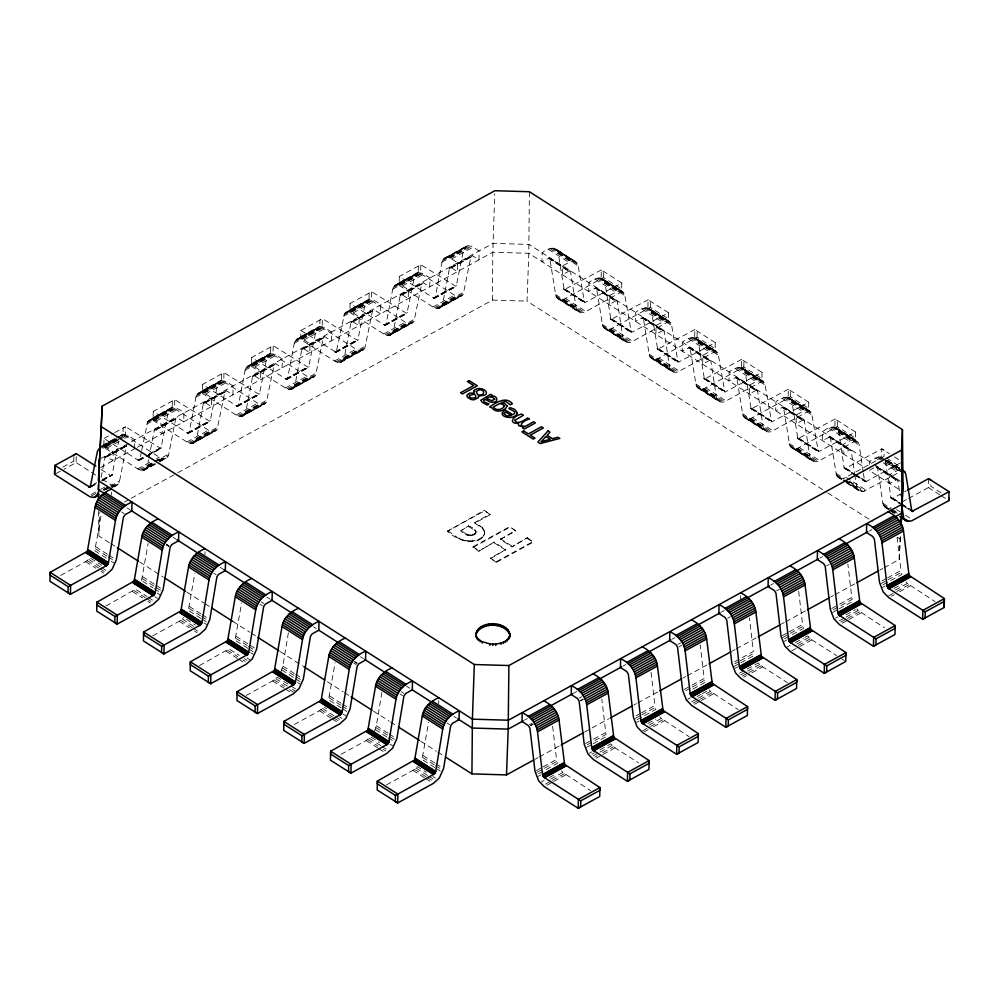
<?xml version="1.0" encoding="UTF-8"?>
<svg xmlns="http://www.w3.org/2000/svg" width="999" height="999" viewBox="0 0 999 999"><rect width="100%" height="100%" fill="white"/><g stroke="black" fill="none" stroke-linecap="round" stroke-linejoin="round"><path stroke-width="0.75" stroke-dasharray="5 3.75" d="M177.772 472.739L492.445 300.1L492.807 252.248L494.717 193.818M529.408 191.733L528.796 253.296L527.022 301.111L826.498 492.095M95.692 475.024L73.776 461.113L73.876 456.506M76.274 456.63L76.136 462.562L64.023 469.205M111.426 494.967L111.488 492.007M166.059 458.254L162.2 458.516L159.241 457.167L122.977 434.115L123.114 427.972L125.537 426.673L160.876 448.514L168.207 412.387C169.743 403.796 180.295 409.103 183.903 412.949L183.716 421.84L177.397 417.844L175.749 418.394L168.531 455.357L167.07 457.554L159.328 461.938M134.503 448.838L134.69 439.947C130.045 436.176 123.177 431.818 117.845 437.262M153.259 411.426L153.034 420.367L186.925 441.983L189.885 443.319L193.744 443.057L217.12 429.595L224.95 391.396L226.611 390.834L232.917 394.83L233.117 385.951L225.624 381.306L221.466 380.656L197.765 393.556L195.891 397.202L189.173 432.405L188.312 433.404L153.222 411.488L174.75 399.675L210.09 421.516L217.42 385.389L220.304 381.044M172.19 407.117L153.122 417.582L153.034 420.367L174.563 408.554L172.19 407.117L172.328 400.974L174.75 399.675L174.563 408.554L208.454 430.169L211.413 431.518L215.272 431.256M202.46 384.428L202.235 393.369L236.126 414.985L239.086 416.321L242.957 416.059L266.321 402.597L274.163 364.398L275.824 363.836L282.13 367.832L282.317 358.953L274.837 354.308L270.679 353.658L246.965 366.546L245.105 370.204L238.386 405.407L237.525 406.406L202.435 384.49L223.963 372.677L259.303 394.518L266.633 358.391L269.505 354.046M204.92 554.595L204.982 551.635M221.403 380.119L202.335 390.584L202.235 393.369L223.764 381.556L221.403 380.119L221.528 373.963L223.963 372.677L223.764 381.556L257.667 403.171L260.614 404.508L264.485 404.245M251.673 357.43L251.448 366.371L285.339 387.987L288.299 389.323L292.158 389.061L315.534 375.587L323.376 337.4L325.025 336.838L331.343 340.834L331.531 331.955L324.038 327.31L319.892 326.661L296.179 339.548L294.305 343.206L287.6 378.409L286.725 379.408L251.648 357.48L273.177 345.666L308.516 367.52L315.834 331.393L318.718 327.048M270.604 353.122L251.536 363.586L251.448 366.371L272.977 354.558L270.604 353.122L270.741 346.965L273.177 345.666L272.977 354.558L306.868 376.173L309.827 377.51L313.686 377.247M362.899 350.249L359.041 350.512L356.081 349.175L319.817 326.124L319.955 319.967L322.377 318.669L357.717 340.522L365.047 304.395C366.583 295.804 377.135 301.111 380.744 304.957L380.544 313.836L374.238 309.84L372.59 310.402L364.747 348.589L341.371 362.063L337.512 362.325L334.553 360.989L300.662 339.373L300.886 330.432L336.188 352.335L344.555 313.524L369.093 299.663M350.087 303.434L349.862 312.375L383.766 333.991L386.713 335.327L390.584 335.065L413.948 321.591L421.79 283.404L423.451 282.842L429.757 286.838L429.957 277.947L422.465 273.314L418.306 272.652L394.593 285.552L392.732 289.211L386.014 324.413L385.152 325.412L350.062 303.484L371.591 291.671L406.93 313.524L414.26 277.397L417.132 273.052M369.031 299.126L349.962 309.59L349.862 312.375L371.391 300.562L369.031 299.126L369.155 292.969L371.591 291.671L371.391 300.562L405.294 322.178L408.241 323.514L412.112 323.251M399.3 276.436L399.076 285.377L432.967 306.993L435.926 308.329L439.785 308.067L463.161 294.593L471.004 256.406L472.652 255.844L478.971 259.84L479.158 250.949L471.678 246.316L467.52 245.654L443.806 258.554L441.933 262.2L435.227 297.415L434.365 298.414L399.275 276.486L420.804 264.673L456.143 286.513L463.461 250.399L466.346 246.054M418.231 272.128L399.163 282.592L399.076 285.377L420.604 273.564L418.231 272.128L418.369 265.971L420.804 264.673L420.604 273.564L454.495 295.18L457.455 296.516L461.313 296.253M438.661 703.658L438.736 700.699M484.328 535.014L484.715 532.904C479.433 548.838 455.357 539.735 447.427 531.243L484.353 510.314L490.172 514.722L474.8 523.164L482.18 528.034L484.652 532.142L482.192 527.36L474.812 522.477L490.197 514.035M459.115 538.698L447.44 530.556M460.826 530.831L468.668 525.849C486.326 533.129 467.27 540.584 460.826 530.831L468.668 525.849M460.939 539.685L459.128 538.011M463.024 540.496L460.964 539.01M465.284 541.083L463.037 539.81M466.67 534.552L460.839 530.144M467.332 534.915L466.683 533.866M467.669 541.458L467.682 540.771L465.297 540.409M468.094 535.202L467.345 534.228M468.906 535.427L468.106 534.527M469.78 535.551L468.931 534.74M470.117 541.595L470.129 540.909C475.374 540.821 481.78 539.448 484.34 534.34M470.666 535.601L474.625 533.903L475.974 532.017L475.961 532.692M471.553 535.564L471.565 534.877M472.415 535.439L472.427 534.752M472.552 541.483L472.564 540.796M478.771 551.236L494.155 542.107L478.771 551.236L472.939 546.815L509.84 526.573L515.671 530.981L500.299 539.423L511.988 546.865L527.372 537.749L511.988 546.865M473.226 535.227L473.239 534.552M473.963 534.94L473.976 534.265M475.811 530.968L475.949 532.167L474.513 529.57M474.612 534.59L474.625 533.903M474.8 523.164L474.812 522.477M474.925 541.133L474.937 540.459M475.049 530.681L475.062 529.994M475.149 534.178L475.162 533.491M475.487 531.143L475.499 530.469M475.561 533.716L475.574 533.029M475.836 533.216L475.849 532.529M477.147 540.559L477.172 539.885M479.183 539.772L479.195 539.098M480.644 526.885L480.656 526.198M480.956 538.798L480.969 538.124M482.18 528.034L482.192 527.36M482.442 537.662L482.455 536.987M483.379 529.32L483.404 528.646M483.566 536.388L483.578 535.714M490.172 514.722L484.353 510.314M484.215 530.706L484.228 530.019M527.372 537.749L533.204 542.157L496.291 562.412L490.472 558.004L505.844 549.562L494.155 542.107M496.291 562.412L490.472 558.004M500.299 539.423L515.684 530.294M490.459 558.678L505.844 549.562M515.671 530.981L509.84 526.573M603.558 277.56L603.696 271.403L601.323 269.967L564.148 289.685L558.241 253.172C557.005 244.48 546.091 249.188 542.132 252.797L541.945 261.688L549.487 257.979L570.579 271.503L576.111 307.642C576.348 312.562 582.317 314.111 585.901 311.476L621.578 291.895L621.678 289.111L603.558 277.56L565.446 298.426C561.863 301.074 555.894 299.513 555.656 294.593L549.737 258.079M650.312 307.367L650.436 301.223L648.076 299.787L610.901 319.505L604.982 282.992C603.758 274.288 592.844 278.996 588.886 282.617L588.686 291.496L596.241 287.799L617.332 301.311L622.864 337.45C623.101 342.37 629.07 343.931 632.654 341.283L668.331 321.715L668.418 318.931L650.312 307.367L612.2 328.246C608.616 330.881 602.647 329.333 602.409 324.413L596.49 287.899M668.556 312.774L668.331 321.715L647.876 308.666L648.076 299.787L668.556 312.774L631.356 332.542L624.5 293.294L602.235 278.484M697.052 337.187L697.19 331.031L694.817 329.595L657.654 349.313L651.735 312.799C650.511 304.108 639.597 308.816 635.639 312.425L635.439 321.316L642.994 317.607L664.073 331.131L669.605 367.27C669.842 372.19 675.824 373.738 679.407 371.104L715.084 351.523L715.172 348.738L697.052 337.187L658.953 358.054C655.369 360.701 649.4 359.141 649.163 354.22L643.244 317.707M743.805 366.995L743.943 360.851L741.57 359.415L704.395 379.133L698.488 342.62C697.252 333.916 686.338 338.624 682.379 342.245L682.192 351.124L689.735 347.427L710.826 360.939L716.358 397.078C716.595 401.998 722.564 403.559 726.148 400.911L761.825 381.343L761.925 378.546L743.805 366.995L705.694 387.874C702.11 390.509 696.141 388.961 695.903 384.028L689.997 347.527M740.459 598.738L740.521 595.779M762.05 372.402L761.825 381.343L741.37 368.294L741.57 359.415L762.05 372.402L724.849 392.17L717.994 352.922L695.729 338.099M790.559 396.815L790.684 390.659L788.323 389.223L751.148 408.941L745.229 372.427C744.005 363.736 733.091 368.444 729.133 372.053L728.933 380.944L736.488 377.235L757.579 390.759L763.111 426.885C763.348 431.818 769.317 433.366 772.901 430.731L808.578 411.151L808.666 408.366L790.559 396.815L752.447 417.682C748.863 420.329 742.894 418.768 742.657 413.848L736.738 377.335M837.299 426.623L837.437 420.479L835.064 419.031L797.901 438.748L791.982 402.247C790.758 393.544 779.844 398.251 775.886 401.873L775.686 410.751L783.241 407.055L804.332 420.567L809.852 456.705C810.089 461.625 816.071 463.174 819.655 460.539L855.331 440.971L855.419 438.174L837.299 426.623L799.2 447.502C795.616 450.137 789.647 448.588 789.41 443.656L783.491 407.142M855.556 432.03L855.331 440.971L834.877 427.922L835.064 419.031L855.556 432.03L818.356 451.798L811.488 412.55L789.222 397.727M869.317 464.46L869.38 461.488L875.686 458.029L878.77 456.868L882.729 457.355M830.244 436.963L836.151 473.476C836.388 478.396 842.357 479.945 845.941 477.31L881.618 457.742L881.817 448.851L844.892 468.668L844.068 467.607L838.735 432.055C837.499 423.351 826.585 428.072 822.627 431.68L822.439 440.571L829.982 436.863L851.073 450.374L854.607 473.189M928.571 478.658L928.371 487.549L939.872 494.892M941.158 492.857L930.806 486.251L930.906 481.643M109.415 542.707L98.901 536.001L99.75 512.475M884.115 567.732L899.162 559.477L900.224 535.951M899.162 559.477L900.599 534.752M106.269 558.054L94.768 550.724L101.124 515.109M141.521 580.531L148.127 543.419M201.049 618.506L188.274 610.352L194.88 573.226M247.802 648.314L235.015 640.159L241.621 603.046M280.894 671.915L282.854 666.121L288.374 632.854M341.296 707.941L328.521 699.787L335.127 662.674M374.388 731.543L376.348 725.749L381.868 692.482M434.802 767.569L422.015 759.415L428.621 722.302M101.124 477.41L105.132 456.943L106.656 456.655L112.974 460.651L113.162 451.76L105.682 447.115L102.822 446.378L116.271 438.998M101.099 469.468L110.539 475.462L112.063 475.162L118.706 440.921M114.161 486.725L117.857 484.552L119.318 482.355L126.448 445.704M141.421 451.748L139.872 459.715L138.536 460.377L104.008 438.486L103.821 447.365L139.211 469.792L144.53 470.067L157.992 462.674M141.721 450.224L147.715 421.516L172.265 407.654M144.53 470.067L147.003 467.17L148.576 459.602M148.876 458.066L154.345 429.945L155.869 429.645L162.188 433.641L162.375 424.762L154.882 420.117L150.724 419.468M193.744 443.057L196.616 438.723L203.421 403.209L205.082 402.647L211.388 406.643L211.588 397.764C207.717 395.729 202.46 390.01 197.765 393.556M242.957 416.059L245.829 411.725L252.635 376.211L254.283 375.649L260.602 379.645L260.789 370.766C256.93 368.731 251.673 363.012 246.965 366.546M292.158 389.061L295.042 384.727L301.848 349.213L303.496 348.651L309.815 352.647L310.002 343.768C306.144 341.733 300.874 336.014 296.179 339.548M341.371 362.063L344.255 357.717L351.049 322.215L352.709 321.653L359.016 325.649L359.215 316.758L351.723 312.125L347.565 311.463M390.584 335.065L393.456 330.719L400.262 295.217L401.923 294.655L408.229 298.651L408.429 289.76C404.558 287.724 399.3 282.018 394.593 285.552M439.785 308.067L442.669 303.721L449.475 268.207L451.123 267.657L457.442 271.653L457.629 262.762C453.771 260.727 448.501 255.02 443.806 258.554M621.778 283.017L621.578 291.895L601.123 278.858L601.323 269.967L621.778 283.017L584.602 302.734L577.747 263.474L555.481 248.664M715.272 342.645L715.084 351.523L694.63 338.486L694.817 329.595L715.272 342.645L678.109 362.362L671.241 323.102L648.975 308.291M808.765 402.272L808.578 411.151L788.124 398.114L788.323 389.223L808.765 402.272L771.603 421.978L764.747 382.729L742.482 367.919M60.552 575.449L85.664 561.675L90.235 557.979L101.748 565.309M152.735 635.801L179.158 621.303L183.741 617.594M246.229 695.429L272.652 680.931L277.235 677.222L290.022 685.376M294.293 724.512L319.405 710.739L323.988 707.042L326.548 708.666M341.046 754.332L366.158 740.546L370.729 736.85L379.682 742.557M386.476 784.864L412.899 770.366L417.482 766.67L426.436 772.377M105.981 605.981L135.514 589.248L147.028 596.578M199.475 665.609L229.021 648.875L239.248 655.394M120.867 435.739L121.878 435.04M104.008 438.486L113.574 433.204M114.773 432.579L125.537 426.673L125.35 435.552L122.652 437.038M300.849 330.482L322.377 318.669L322.19 327.56L300.662 339.373L300.749 336.588L319.817 326.124M62.875 467.095L73.776 461.113M114.81 438.598L103.908 444.58L103.821 447.365L121.316 437.774M120.255 435.614L122.977 434.115M100.35 446.853L116.496 437.999M148.551 420.554L171.091 408.042M345.392 312.55L367.932 300.05M101.523 446.466L116.321 438.349M117.67 437.599L123.052 434.652M199.937 392.47L221.466 380.656M249.151 365.472L270.679 353.658M298.364 338.474L319.892 326.661M396.778 284.465L418.306 272.652M445.991 257.467L467.52 245.654M102.547 446.303L115.996 438.923M147.715 421.516L169.243 409.702M196.928 394.518L218.456 382.704M246.141 367.52L267.67 355.706M295.342 340.522L316.87 328.708M344.555 313.524L366.084 301.71M393.768 286.526L415.297 274.713M442.969 259.528L464.498 247.715M121.653 436.039L124.351 434.565M152.035 419.38L173.564 407.567M201.236 392.382L222.765 380.569M250.449 365.384L271.978 353.571M299.663 338.386L321.191 326.573M348.863 311.376L370.392 299.575M398.077 284.378L419.605 272.565M447.29 257.38L468.818 245.567M99.226 449.013L116.721 439.41M147.09 422.752L168.619 410.939M196.303 395.741L217.832 383.941M245.517 368.743L267.045 356.93M294.717 341.745L316.246 329.932M343.931 314.747L365.459 302.934M393.144 287.749L414.672 275.936M442.345 260.751L463.873 248.938M104.208 446.59L117.67 439.21M119.018 438.474L125.737 434.777M153.421 419.592L174.95 407.779M202.635 392.595L224.163 380.781M251.848 365.597L273.376 353.783M301.049 338.599L322.577 326.785M350.262 311.601L371.79 299.787M399.475 284.603L421.004 272.789M448.676 257.605L470.204 245.791M55.956 473.626L62.687 469.942M102.86 448.251L119.006 439.385M146.678 424.2L168.207 412.387M195.891 397.202L217.42 385.389M245.105 370.204L266.633 358.391M294.305 343.206L315.834 331.393M343.519 316.208L365.047 304.395M392.732 289.211L414.26 277.397M441.933 262.2L463.461 250.399M105.682 447.115L127.21 435.314M154.882 420.117L176.411 408.304M204.096 393.119L225.624 381.306M253.309 366.121L274.837 354.308M302.51 339.123L324.038 327.31M351.723 312.125L373.251 300.312M400.936 285.127L422.465 273.314M450.149 258.129L471.678 246.316M107.168 447.939L119.281 441.296M124.663 438.336L128.696 436.126M156.381 420.941L177.909 409.128M205.594 393.943L227.123 382.13M254.795 366.933L276.323 355.132M304.008 339.935L325.537 328.122M353.221 312.937L374.75 301.124M402.422 285.939L423.951 274.126M451.635 258.941L473.164 247.128M100.687 458.603L493.007 243.356L528.983 244.418L872.801 463.673M105.132 456.943L127.31 444.705M154.345 429.945L176.523 417.694M203.559 402.947L225.724 390.696M252.772 375.949L274.937 363.698M301.973 348.951L324.151 336.7M351.186 321.953L373.351 309.702M400.399 294.955L422.565 282.705M449.6 267.944L471.778 255.707M105.007 457.205L127.585 444.68M154.221 430.207L176.798 417.682M203.421 403.209L225.999 390.684M252.635 376.211L275.212 363.686M301.848 349.213L324.425 336.688M351.049 322.215L373.626 309.678M400.262 295.217L422.839 282.68M449.475 268.207L472.052 255.682M104.92 457.517L127.872 444.73M154.133 430.519L177.085 417.732M203.334 403.521L226.298 390.721M252.547 376.511L275.512 363.723M301.76 349.513L324.712 336.725M350.961 322.515L373.926 309.727M400.174 295.517L423.139 282.729M449.388 268.519L472.34 255.732M106.656 456.655L126.848 445.579M155.869 429.645L177.397 417.844M205.082 402.647L226.611 390.834M254.283 375.649L275.824 363.836M303.496 348.651L325.025 336.838M352.709 321.653L374.238 309.84M401.923 294.655L423.451 282.842M451.123 267.657L472.652 255.844M106.98 456.818L128.509 445.005M156.181 429.82L177.71 418.007M205.394 402.822L226.923 391.009M254.608 375.824L276.136 364.011M303.821 348.826L325.349 337.013M353.022 321.828L374.55 310.015M402.235 294.83L423.763 283.017M451.448 267.832L472.977 256.019M100.499 467.495L136.039 447.989M137.4 447.24L492.807 252.248L528.796 253.296L864.734 467.544M94.081 484.14L96.766 482.667M102.148 479.707L110.227 475.287M137.912 460.102L143.294 457.142M148.676 454.195L159.44 448.289M187.113 433.104L208.641 421.291M236.326 406.094L257.854 394.28M285.539 379.096L307.068 367.282M334.74 352.098L356.268 340.284M383.953 325.1L405.482 313.286M433.166 298.102L454.695 286.288M90.759 486.401L96.141 483.454M102.472 479.882L112.288 474.587M138.224 460.264L144.006 457.192M148.988 454.358L161.501 447.589M187.437 433.266L210.702 420.591M236.638 406.268L259.915 393.594M285.851 379.27L309.128 366.596M335.065 352.272L358.329 339.598M384.265 325.274L407.542 312.6M433.479 298.276L456.755 285.602M90.672 486.713L96.054 483.691M102.772 480.069L112.2 474.9M138.536 460.377L145.267 456.693M146.603 456.019L161.401 447.902M187.75 433.379L210.614 420.904M236.95 406.381L259.827 393.906M286.164 379.383L309.028 366.908M335.377 352.385L358.241 339.91M384.578 325.387L407.455 312.899M433.791 298.389L456.668 285.901M90.534 486.975L96.354 483.741M101.736 480.781L112.063 475.162M138.824 460.427L145.554 456.73M146.478 456.281L161.276 448.164M188.037 433.429L210.489 421.166M237.25 406.431L259.69 394.168M286.463 379.433L308.903 367.17M335.664 352.435L358.117 340.172M384.877 325.437L407.317 313.162M434.09 298.439L456.531 286.164M90.36 487.175L96.616 483.716M101.998 480.756L111.888 475.362M139.098 460.402L145.829 456.718M147.178 455.981L161.101 448.364M188.312 433.404L210.302 421.366M237.525 406.406L259.515 394.368M286.725 379.408L308.728 367.37M335.939 352.41L357.942 340.372M385.152 325.412L407.142 313.374M434.365 298.414L456.356 286.376M91.196 494.505L99.263 490.072M100.612 489.335L104.645 487.125M137.712 468.981L151.174 461.6M156.556 458.653L159.241 457.167M186.925 441.983L208.454 430.169M236.126 414.985L257.667 403.171M285.339 387.987L306.868 376.173M334.553 360.989L356.081 349.175M383.766 333.991L405.294 322.178M432.967 306.993L454.495 295.18M91.346 496.053L96.728 493.106M103.446 489.41L108.829 486.463M139.211 469.792L160.739 457.992M188.411 442.794L209.94 430.981M237.625 415.796L259.153 403.983M286.838 388.798L308.366 376.985M336.039 361.8L357.567 349.987M385.252 334.802L406.78 322.989M434.465 307.804L455.994 295.991M103.584 489.76L108.966 486.813M110.315 486.076L119.73 480.906M147.415 465.721L168.943 453.908M196.616 438.723L218.157 426.91M245.829 411.725L267.357 399.912M295.042 384.727L316.571 372.914M344.255 357.717L365.784 345.916M393.456 330.719L414.985 318.906M442.669 303.721L464.198 291.908M103.571 490.684L110.302 486.988M140.672 470.329L156.818 461.463M158.167 460.726L162.2 458.516M189.885 443.319L211.413 431.518M239.086 416.321L260.614 404.508M288.299 389.323L309.827 377.51M337.512 362.325L359.041 350.512M386.713 335.327L408.241 323.514M435.926 308.329L457.455 296.516M105.869 489.747L109.902 487.524M111.251 486.788L119.318 482.355M147.003 467.17L153.734 463.486M159.116 460.527L168.531 455.357M196.216 440.172L217.745 428.359M245.417 413.174L266.945 401.361M294.63 386.176L316.159 374.363M343.843 359.178L365.372 347.365M393.044 332.18L414.573 320.367M442.257 305.182L463.786 293.369M111.688 487.2L116.858 485.252M142.058 470.541L154.171 463.898M159.553 460.939L163.599 458.728M191.271 443.544L212.799 431.73M240.484 416.546L262.013 404.732M289.698 389.548L311.226 377.734M338.898 362.55L360.427 350.736M388.112 335.552L409.64 323.738M437.325 308.541L458.853 296.74M111.963 487.275L118.694 483.591M146.378 468.406L154.445 463.973M159.828 461.014L167.907 456.593M195.579 441.408L217.12 429.595M244.792 414.398L266.321 402.597M294.006 387.4L315.534 375.587M343.219 360.402L364.747 348.589M392.42 333.404L413.948 321.591M441.633 306.406L463.161 294.593M112.987 487.112L117.857 484.552M143.369 470.454L158.167 462.337M159.515 461.6L167.07 457.554M192.57 443.456L216.284 430.557M241.783 416.458L265.497 403.559M290.996 389.46L314.697 376.561M340.197 362.462L363.911 349.563M389.41 335.464L413.124 322.565M438.623 308.454L462.325 295.567M124.413 502.022L129.895 499.013M131.256 498.264L176.411 473.501M575.936 261.713L570.466 261.651L562.587 265.846L562.4 274.725L569.03 271.116L570.404 271.278M622.677 291.521L617.207 291.471L609.34 295.654L609.14 304.545L615.784 300.924L617.157 301.099M669.43 321.341L663.96 321.278L656.081 325.474L655.893 334.353L662.537 330.744L663.91 330.906M716.183 351.149L710.714 351.099L702.834 355.282L702.647 364.173L709.278 360.552L710.651 360.726M447.427 531.243L484.328 510.988M762.936 380.956L757.454 380.906L749.587 385.102L749.387 393.981L756.031 390.372L757.404 390.534M472.927 547.502L509.827 527.26M496.316 561.725L533.216 541.483M809.677 410.776L804.207 410.726L796.328 414.91L796.141 423.801L802.784 420.179L804.158 420.354M863.186 471.765L859.19 445.092C857.954 436.401 847.04 441.108 843.081 444.717L842.894 453.608L849.525 450L850.898 450.162M863.398 473.251L864.585 480.969L865.933 481.718L900.948 462.612M886.613 460.814L900.673 469.78L897.701 470.354L889.834 474.537L889.634 483.429L896.278 479.807L897.651 479.982L900.249 495.591M846.578 482.879L859.365 491.021L863.311 491.52L900.748 471.503M900.823 471.653L885.476 461.863L891.008 498.002L892.894 498.239L906.105 490.984M901.947 502.047L907.229 499.15M908.553 498.426L930.806 486.251M524.587 720.104L527.41 718.556M572.577 693.781L576.623 691.558M623.014 666.108L625.824 664.56M672.215 639.11L674.949 637.612M721.428 612.112L724.25 610.564M770.641 585.114L773.451 583.566M819.842 558.116L822.577 556.605M869.055 531.118L871.877 529.57M529.37 724.6L532.055 723.126M579.195 698.114L581.893 696.64M530.282 725.436L532.966 723.963M677.909 644.442L680.594 642.969M530.544 725.798L533.241 724.325M776.598 590.809L779.282 589.323M727.622 618.194L730.319 616.72M580.481 700.449L583.166 698.975M580.544 700.861L583.241 699.375M678.958 646.865L681.655 645.379M826.598 565.859L829.282 564.385M535.239 759.14L537.974 757.642M539.348 756.892L559.865 745.629M584.49 732.117L609.115 718.606M633.741 705.094L636.475 703.596M637.849 702.846L658.366 691.583M683.004 678.071L685.739 676.573M687.1 675.824L707.629 664.56M732.255 651.048L734.989 649.55M736.35 648.801L756.88 637.537M781.505 624.025L784.24 622.527M785.614 621.778L806.131 610.514M830.756 597.002L833.491 595.504M834.864 594.755L855.381 583.491M880.007 569.979L882.741 568.481M536.363 770.554L541.745 767.594M543.094 766.857L556.543 759.477L552.597 725.936M585.564 743.543L592.295 739.859M593.643 739.123L605.756 732.479L601.81 698.938M636.126 715.808L640.159 713.598M641.508 712.861L654.957 705.481L651.011 671.927M683.99 689.547L690.721 685.863M692.057 685.127L704.17 678.471L700.224 644.929M734.54 661.813L753.383 651.473L749.437 617.931M782.404 635.551L787.786 632.604M789.135 631.868L802.597 624.475L798.638 590.933M831.618 608.553L838.348 604.857M839.684 604.12L851.797 597.477L847.851 563.936M882.167 580.819L886.213 578.596M887.549 577.859L901.011 570.479L897.065 536.938M536.7 772.477L556.88 761.4L556.543 759.477M587.25 744.742L606.093 734.402L605.756 732.479M635.114 718.481L640.496 715.534M641.845 714.784L655.294 707.404L654.957 705.481M685.676 690.746L691.058 687.787M692.394 687.05L704.507 680.406L704.17 678.471M734.877 663.748L738.923 661.525M740.259 660.789L753.721 653.408L753.383 651.473M782.741 637.487L802.934 626.41L802.597 624.475M833.303 609.752L852.135 599.412L851.797 597.477M881.168 583.491L886.55 580.531M887.886 579.795L901.348 572.415L901.011 570.479M538.598 773.726L557.442 763.386L556.88 761.4M586.463 747.464L591.845 744.505M593.194 743.768L606.643 736.388L606.093 734.402M637.012 719.73L655.856 709.39L655.294 707.404M692.956 689.035L705.069 682.392L704.507 680.406M734.09 666.47L739.472 663.511M740.821 662.774L754.27 655.394L753.721 653.408M784.64 638.723L803.483 628.396L802.934 626.41M832.504 612.462L837.886 609.515M839.235 608.778L852.696 601.398L852.135 599.412M883.066 584.727L901.897 574.388L901.348 572.415M538.011 776.448L540.709 774.974M636.438 722.452L639.123 720.978M734.852 668.456L737.549 666.97M784.065 641.445L786.75 639.972M882.479 587.449L885.176 585.976M589.298 753.246L591.995 751.772M687.712 699.25L690.409 697.764M835.351 618.244L838.036 616.77M541.346 781.967L544.043 780.481M549.425 777.534L553.458 775.324M591.908 754.22L594.592 752.746M599.974 749.799L610.739 743.893L615.047 747.851L638.511 762.811M647.839 723.538L655.918 719.105M697.052 696.54L701.086 694.317M702.434 693.581L707.816 690.634M739.535 673.226L758.366 662.899L762.674 666.857L787.437 682.654M787.399 646.965L790.084 645.491M795.466 642.544L803.546 638.111M804.894 637.374L807.579 635.888L811.887 639.86L836.65 655.656M846.028 614.797L855.444 609.627M893.893 588.536L901.96 584.115M550.799 779.083L562.899 772.439L590.609 790.646M593.269 755.768L598.651 752.821M599.999 752.085L612.112 745.429M649.213 725.074L661.326 718.431L689.023 736.65M691.695 701.773L697.077 698.813M698.426 698.076L710.526 691.433L738.236 709.652M740.908 674.775L746.29 671.815M747.627 671.078L759.74 664.435M796.84 644.08L808.953 637.437M839.322 620.779L844.704 617.819M846.053 617.082L858.166 610.439L884.552 627.822M895.254 590.084L907.367 583.441L935.076 601.648M545.516 784.103L550.899 781.143M552.235 780.406L564.348 773.763M594.717 757.105L597.414 755.631M602.797 752.672L613.561 746.765M642.582 730.843L649.313 727.147M650.661 726.41L662.774 719.767M693.144 703.109L698.526 700.149M699.862 699.412L711.975 692.769M742.344 676.098L747.727 673.151M749.075 672.414L761.188 665.771M798.288 645.416L810.401 638.773M840.771 622.102L846.153 619.155M847.502 618.418L859.602 611.775M888.635 595.841L895.366 592.157M896.702 591.42L908.815 584.777M547.002 785.189L552.385 782.229M553.721 781.493L565.834 774.849M596.203 758.191L601.585 755.232M602.934 754.495L615.047 747.851M644.068 731.93L648.114 729.707M653.496 726.76L664.26 720.853M694.63 704.195L700.012 701.236M701.36 700.499L713.461 693.855M743.83 677.185L746.528 675.711M751.91 672.764L762.674 666.857M791.695 650.923L798.426 647.24M799.774 646.503L811.887 639.86M842.257 623.189L847.639 620.242M848.988 619.505L861.088 612.862M891.47 596.191L894.155 594.717M899.537 591.758L910.301 585.851M881.618 457.742L884.053 456.443L884.19 450.287L881.817 448.851L889.485 453.746M891.133 507.854C887.624 509.615 883.104 507.33 882.904 503.284L877.572 467.732L876.735 466.683M492.445 300.1L527.022 301.111M469.792 534.877L470.679 534.915M467.682 540.771L470.129 540.909M114.385 485.726L110.027 484.165L100.911 478.346M894.542 456.893L899.712 460.264M886.637 458.091L900.873 467.17M835.976 427.547L856.43 440.584M887.836 460.614L903.183 470.404M556.48 249.413L576.935 262.462M603.234 279.233L623.688 292.27M649.987 309.041L670.441 322.09M696.728 338.861L717.182 351.898M743.481 368.668L763.935 381.705M790.234 398.476L810.689 411.526M836.987 428.296L857.429 441.333M887.562 460.551L900.349 468.706M554.295 248.202L574.75 261.251M601.048 278.022L621.503 291.059M647.802 307.829L668.256 320.879M694.542 337.637L714.997 350.686M741.295 367.457L761.75 380.494M788.049 397.265L808.503 410.314M834.789 427.085L855.244 440.122M887.936 460.976L901.997 469.942M557.292 250.437L577.747 263.474M604.045 280.244L624.5 293.294M650.786 310.065L671.241 323.102M697.539 339.872L717.994 352.922M744.292 369.692L764.747 382.729M791.033 399.5L811.488 412.55M837.786 429.308L858.241 442.357M887.1 460.751L899.874 468.906M552.971 248.039L573.426 261.076M599.725 277.847L620.179 290.896M646.465 307.667L666.92 320.704M693.219 337.475L713.673 350.524M739.972 367.295L760.426 380.332M786.712 397.103L807.167 410.152M833.466 426.923L853.92 439.96M880.219 456.73L885.326 459.99M884.177 459.365L900.798 469.967M941.158 495.704L946.265 498.963M557.879 251.698L578.334 264.735M604.632 281.506L625.087 294.555M651.373 311.326L671.827 324.363M698.126 341.134L718.581 354.183M744.879 370.954L765.334 383.991M791.62 400.761L812.075 413.811M838.373 430.581L858.828 443.618M885.126 460.389L900.461 470.167M551.535 248.177L571.99 261.214M598.276 277.984L618.731 291.034M645.029 307.804L665.484 320.841M691.783 337.612L712.237 350.661M738.523 367.432L758.978 380.469M785.276 397.24L805.731 410.289M832.03 427.06L852.484 440.097M878.77 456.868L883.89 460.127M885.164 460.951L899.225 469.917M558.241 253.172L578.683 266.221M604.982 282.992L625.436 296.029M651.735 312.799L672.19 325.849M698.488 342.62L718.93 355.656M745.229 372.427L765.684 385.477M791.982 402.247L812.437 415.284M838.735 432.055L859.19 445.092M550.012 248.614L570.466 261.651M596.753 278.421L617.207 291.471M643.506 308.241L663.96 321.278M690.259 338.049L710.714 351.099M737 367.869L757.454 380.906M783.753 397.677L804.207 410.726M830.506 427.497L850.961 440.534M877.247 457.305L883.64 461.388M884.927 462.2L897.701 470.354M548.439 249.338L568.893 262.387M595.192 279.146L615.646 292.195M641.945 308.966L662.399 322.003M688.686 338.773L709.14 351.823M735.439 368.594L755.893 381.63M782.192 398.401L802.647 411.451M828.933 428.221L849.387 441.258M875.686 458.029L878.246 459.665M883.353 462.924L896.14 471.078M874.113 464.51L900.349 481.243M876.985 466.77L897.651 479.982M549.213 257.954L570.579 271.503M595.966 287.762L617.332 301.311M642.707 317.57L664.073 331.131M689.46 347.39L710.826 360.939M736.213 377.197L757.579 390.759M782.954 407.018L804.332 420.567M829.707 436.825L851.073 450.374M876.46 466.645L897.826 480.194M548.901 257.979L570.704 271.765M595.654 287.787L617.457 301.586M642.407 317.607L664.198 331.393M689.148 347.415L710.951 361.213M735.901 377.235L757.704 391.021M782.654 407.043L804.445 420.841M829.395 436.863L851.198 450.649M876.148 466.67L897.951 480.457M548.588 258.067L570.779 272.078M595.329 287.887L617.532 301.898M642.082 317.694L664.285 331.705M688.835 347.515L711.026 361.526M735.576 377.322L757.779 391.333M782.329 407.142L804.532 421.153M829.083 436.95L851.273 450.961M875.823 466.77L898.026 480.781M548.251 258.229L568.706 271.266M595.004 288.037L615.446 301.086M641.745 317.857L662.2 330.894M688.498 347.664L708.953 360.714M735.252 377.472L755.706 390.522M781.992 407.292L802.447 420.329M828.745 437.1L849.2 450.149M895.953 479.957L875.499 466.92L869.18 470.379L900.161 490.134M565.646 289.548L586.101 302.585M612.399 319.355L632.842 332.405M659.14 349.175L679.595 362.212M705.893 378.983L726.348 392.033M752.647 408.803L773.089 421.84M799.387 438.611L819.842 451.66M846.141 468.419L853.808 473.314M855.082 474.125L866.595 481.468M892.894 498.239L900.561 503.134M901.835 503.946L909.502 508.841M565.309 289.698L585.764 302.747M612.062 319.505L632.517 332.555M658.816 349.325L679.258 362.362M705.556 379.133L726.011 392.182M752.309 408.953L772.764 421.99M799.063 438.761L819.517 451.81M845.803 468.581L866.258 481.618M892.557 498.389L900.224 503.284M901.51 504.095L909.177 508.991M563.573 288.736L585.439 302.834M610.314 318.544L632.192 332.642M657.067 348.351L678.945 362.462M703.82 378.171L725.686 392.27M750.561 407.979L772.439 422.09M797.314 437.799L819.192 451.898M844.068 467.607L854.432 474.375M855.569 474.95L865.933 481.718M890.808 497.427L899.899 503.371L890.883 497.739M901.036 503.946L908.853 509.078M563.648 289.048L585.139 302.859M610.389 318.856L631.88 332.679M657.142 348.676L678.633 362.487M703.895 378.484L725.386 392.307M750.636 408.291L772.127 422.115M797.389 438.111L818.88 451.935M844.143 467.919L854.37 474.45M855.406 475.224L865.634 481.743M901.11 504.258L908.778 509.153M563.773 289.31L584.852 302.822M610.514 319.131L631.605 332.642M657.267 348.938L678.358 362.45M704.02 378.746L725.099 392.27M750.761 408.566L771.852 422.077M797.514 438.374L818.606 451.898M844.267 468.194L854.657 474.925M854.869 475.087L865.346 481.705M891.008 498.002L899.312 503.371M903.795 506.156L909.54 509.89M565.446 298.426L585.901 311.476M612.2 328.246L632.654 341.283M658.953 358.054L679.407 371.104M705.694 387.874L726.148 400.911M752.447 417.682L772.901 430.731M799.2 447.502L819.655 460.539M845.941 477.31L866.395 490.359M896.528 509.565L900.361 512.012M905.481 515.272L910.589 518.531M563.886 299.151L584.34 312.2M610.639 328.971L631.093 342.008M657.379 358.778L677.834 371.828M704.133 388.599L724.587 401.635M750.886 418.406L771.34 431.456M797.627 448.226L818.081 461.263M849.5 481.293L864.834 491.083M555.656 294.593L576.111 307.642M602.409 324.413L622.864 337.45M649.163 354.22L669.605 367.27M695.903 384.028L716.358 397.078M742.657 413.848L763.111 426.885M789.41 443.656L809.852 456.705M836.151 473.476L843.818 478.371M848.938 481.63L856.605 486.513L857.554 489.26L859.365 491.021M882.904 503.284L890.571 508.179M891.857 508.991L898.238 513.074M562.362 299.588L582.817 312.637M609.115 329.408L629.57 342.445M655.856 359.215L676.311 372.265M702.609 389.036L723.064 402.073M749.362 418.843L769.817 431.893M796.116 448.663L816.558 461.7M845.416 480.107L863.311 491.52M894.717 511.55L897.277 513.174M556.018 296.066L576.473 309.116M602.759 325.886L623.214 338.923M649.512 355.694L669.967 368.743M696.266 385.514L716.72 398.551M743.006 415.322L763.461 428.371M789.759 445.142L810.214 458.179M836.513 474.95L844.18 479.845M845.454 480.656L856.967 487.999M883.253 504.77L889.647 508.841M890.933 509.652L896.041 512.912M560.926 299.725L581.381 312.774M607.667 329.545L628.121 342.582M654.42 359.353L674.874 372.402M701.173 389.173L721.628 402.21M747.914 418.981L768.368 432.03M794.667 448.801L815.122 461.838M843.968 480.244L861.875 491.658M890.721 510.052L897.114 514.135M556.605 297.34L577.06 310.377M603.346 327.148L623.801 340.197M650.099 356.968L670.554 370.005M696.852 386.775L717.307 399.812M743.593 416.583L764.048 429.632M790.346 446.403L810.801 459.44M837.1 476.211L842.207 479.47M843.493 480.294L857.554 489.26M883.84 506.031L888.96 509.29M890.234 510.102L896.627 514.185M559.59 299.563L580.044 312.612M606.343 329.383L626.798 342.42M653.096 359.19L673.551 372.24M699.837 389.011L720.291 402.048M746.59 418.818L767.045 431.868M793.343 448.638L813.798 461.675M846.478 482.517L860.539 491.496M886.837 508.254L889.397 509.89M890.671 510.701L897.065 514.785M557.405 298.351L578.871 312.15M604.158 328.172L625.611 341.958M650.911 357.979L672.364 371.778M697.652 387.799L719.118 401.586M744.405 417.607L765.858 431.406M791.158 447.415L812.612 461.213M837.899 477.235L841.745 479.682M884.652 507.042L888.486 509.49M889.772 510.314L896.153 514.385M827.809 492.932L872.464 521.416M897.427 537.325L900.049 538.998M841.87 658.978L844.48 660.639M527.36 538.436L533.204 542.157M500.312 538.736L512 546.191M468.643 526.535L474.488 530.257M494.143 542.794L505.831 550.249M472.939 546.815L478.783 550.549M127.085 507.954L129.708 509.627M173.014 537.25L175.999 539.16M220.192 567.332L224.026 569.78M266.945 597.152L270.117 599.175M313.424 626.785L316.246 628.596M360.439 656.78L363.286 658.591M406.593 686.213L409.752 688.224M453.946 716.408L456.493 718.031M121.666 511.988L124.226 513.623M261.251 601.898L263.811 603.533M354.757 661.525L357.305 663.161M354.445 661.837L356.993 663.473M401.186 691.658L403.746 693.281M213.636 573.126L216.196 574.762M353.658 662.961L356.218 664.597M166.483 544.13L169.043 545.754M446.978 723.001L449.538 724.637M166.346 544.542L168.893 546.166M259.84 604.17L262.4 605.794M166.246 544.942L168.806 546.578M400 694.005L402.56 695.641M110.727 543.543L115.984 546.89M139.623 561.975L163.262 577.047M186.913 592.12L203.983 603.009M205.294 603.858L209.241 606.368M232.879 621.44L249.95 632.33M251.261 633.166L256.518 636.525M280.157 651.598L302.497 665.834M327.447 681.755L343.206 691.808M344.518 692.644L349.775 695.991M373.414 711.076L389.185 721.116M390.497 721.965L397.065 726.148M420.704 741.221L436.463 751.273M437.774 752.11L443.032 755.469M95.854 546.865L107.368 554.208M108.641 555.019L115.035 559.09M142.607 576.685L155.394 584.827M156.668 585.651L160.502 588.099M189.36 606.493L200.861 613.836M202.135 614.647L207.255 617.906M236.101 636.313L248.888 644.455M250.162 645.279L255.282 648.538M282.854 666.121L294.355 673.463M295.642 674.275L300.749 677.534M329.608 695.928L341.109 703.271M342.382 704.083L348.776 708.166M376.348 725.749L387.862 733.079M389.135 733.903L394.243 737.162M423.101 755.556L434.602 762.899M435.889 763.711L442.27 767.794M95.429 548.776L106.93 556.118M108.204 556.93L113.324 560.189M142.183 578.583L154.957 586.738M156.244 587.562L161.351 590.821M188.923 608.403L200.424 615.734M201.711 616.558L206.818 619.817M235.677 638.211L247.178 645.554M248.464 646.365L253.571 649.625M282.43 668.031L295.204 676.186M296.491 676.997L300.324 679.445M329.171 697.839L340.671 705.182M341.958 705.993L347.065 709.253M375.924 727.659L388.711 735.813M389.985 736.625L395.092 739.884M422.677 757.467L434.178 764.809M435.452 765.621L440.571 768.88M111.389 561.326L113.948 562.949M142.795 581.356L153.022 587.874M154.308 588.686L159.415 591.945M202.335 619.318L206.169 621.765M249.076 649.125L252.909 651.573M281.768 669.979L294.555 678.134M295.829 678.945L300.936 682.205M342.582 708.753L347.689 712.012M375.262 729.607L386.775 736.937M388.049 737.749L394.443 741.832M436.076 768.381L441.183 771.64M157.268 593.069L159.828 594.705M204.021 622.889L206.568 624.512M250.761 652.697L253.321 654.333M297.515 682.517L300.075 684.14M343.194 714.21L345.754 715.846M389.947 744.018L392.507 745.654M154.97 596.74L157.53 598.376M186.289 619.23L195.242 624.937M247.103 658.016L249.663 659.64M291.296 686.188L296.416 689.46M339.323 716.82L341.883 718.456M432.829 776.448L435.377 778.084M88.774 559.428L100.275 566.77M101.548 567.582L107.942 571.665M148.302 597.402L153.409 600.661M182.268 619.055L193.769 626.398M244.355 658.653L246.915 660.289M275.761 678.683L287.275 686.026M292.382 689.285L294.942 690.921M322.515 708.503L334.016 715.833M335.302 716.658L340.409 719.917M369.268 738.311L380.769 745.654M382.043 746.465L387.162 749.725M416.009 768.131L427.522 775.461M428.796 776.273L435.189 780.356M87.225 560.676L98.739 568.019M100.012 568.831L105.132 572.09M133.978 590.484L145.479 597.827M146.766 598.638L151.873 601.898M180.732 620.304L192.233 627.634M193.506 628.458L198.626 631.718M227.472 650.112L237.7 656.643M242.819 659.902L245.379 661.525M274.226 679.932L284.453 686.45M289.56 689.71L293.406 692.157M320.979 709.74L332.48 717.082M333.753 717.894L340.147 721.965M367.719 739.56L377.947 746.078M383.067 749.337L385.626 750.973M414.473 769.367L425.974 776.71M427.26 777.522L432.367 780.781M85.664 561.675L95.879 568.194M100.999 571.453L103.559 573.089M132.405 591.483L142.632 598.001M147.752 601.273L150.3 602.897M179.158 621.303L189.385 627.822M194.493 631.081L197.053 632.717M225.911 651.111L237.412 658.453M238.686 659.265L245.08 663.336M272.652 680.931L284.166 688.261M285.439 689.073L291.833 693.156M319.405 710.739L330.906 718.081M332.192 718.893L337.3 722.152M366.158 740.546L377.659 747.889M378.933 748.701L384.053 751.96M412.899 770.366L424.413 777.697M425.686 778.521L430.794 781.78M905.993 581.893L907.367 583.441M856.792 608.891L858.166 610.439M709.165 689.897L710.526 691.433M659.952 716.895L661.326 718.431M561.538 770.891L562.899 772.439M854.832 474.662L856.605 486.513M484.665 531.456L484.69 533.591M98.539 511.226L98.901 536.001"/><path stroke-width="1.5" d="M533.866 759.889L506.505 774.912L471.928 773.888L472.402 719.168L474.313 664.522L101.286 426.635L102.173 406.156L494.83 190.722L529.408 191.733L902.434 429.62L902.984 482.917L901.635 511.6M902.434 429.62L901.548 450.099L508.891 665.534L508.191 729.108L506.505 774.912M98.014 495.579L94.156 497.452L89.997 496.803L54.608 474.363L54.833 465.434L76.336 453.671L95.892 466.133M68.194 586.7L68.069 592.857L70.43 594.293L106.106 574.712L112.063 569.38L116.309 559.915L123.426 517.17L125.162 514.647L131.806 510.976L132.005 502.085C124.088 505.219 116.945 511.65 115.497 520.354L108.466 562.687L106.968 565.359L68.194 586.7L50.087 575.149L50.175 572.365L87.375 551.273L95.042 507.305C96.491 498.601 103.634 492.182 111.551 489.048M98.601 480.419L102.173 406.156M114.947 616.508L114.81 622.664L117.183 624.1L152.859 604.532L158.804 599.188L163.062 589.722L170.18 546.977L171.915 544.455L178.559 540.784L178.759 531.893C170.841 535.039 163.699 541.458 162.25 550.162L155.22 592.507L153.709 595.167L114.947 616.508L96.828 604.957L96.928 602.172L134.128 581.093L141.796 537.125C143.244 528.421 150.387 521.99 158.304 518.856M161.701 646.328L161.563 652.484L163.936 653.92L199.613 634.34L205.557 628.995L209.802 619.542L216.92 576.798L218.669 574.275L225.312 570.604L225.499 561.713C217.595 564.847 210.452 571.278 208.991 579.982L201.973 622.315L200.462 624.974L161.701 646.328L143.581 634.777L143.669 631.992L180.869 610.901L188.536 566.933C189.997 558.229 197.14 551.81 205.045 548.663M208.441 676.136L208.316 682.292L210.677 683.728L246.353 664.16L252.31 658.816L256.556 649.35L263.674 606.605L265.409 604.083L272.053 600.411L272.252 591.52C264.335 594.667 257.193 601.086 255.744 609.79L248.714 652.122L247.215 654.795L208.441 676.136L190.334 664.585L190.422 661.8L227.622 640.709L235.289 596.753C236.738 588.049 243.881 581.618 251.798 578.483M255.195 705.956L255.057 712.1L257.43 713.548L293.107 693.968L299.051 688.623L303.309 679.17L310.427 636.425L312.163 633.903L318.806 630.232L319.006 621.341C311.089 624.475 303.946 630.906 302.497 639.61L295.467 681.942L293.956 684.602L255.195 705.956L237.075 694.405L237.175 691.608L274.375 670.529L282.043 626.56C283.491 617.857 290.634 611.425 298.551 608.291M301.948 735.764L301.81 741.92L304.183 743.356L339.86 723.788L345.804 718.443L350.05 708.978L357.167 666.233L358.916 663.711L365.559 660.039L365.746 651.148C357.842 654.283 350.699 660.714 349.238 669.417L342.22 711.75L340.709 714.422L301.948 735.764L283.828 724.213L283.916 721.428L321.116 700.336L328.783 656.38C330.244 647.677 337.387 641.246 345.292 638.111M348.688 765.584L348.564 771.727L350.924 773.176L386.601 753.596L392.557 748.251L396.803 738.785L403.921 696.053L405.656 693.531L412.3 689.847L412.5 680.968C404.583 684.103 397.44 690.534 395.991 699.238L388.961 741.57L387.462 744.23L348.688 765.584L330.582 754.033L330.669 751.236L367.869 730.157L375.537 686.188C376.998 677.484 384.14 671.053 392.045 667.919M395.442 795.391L395.304 801.548L397.677 802.984L433.354 783.403L439.298 778.071L443.556 768.606L450.674 725.861L452.41 723.338L459.053 719.667L459.253 710.776C451.336 713.91 444.193 720.341 442.744 729.045L435.714 771.378L434.203 774.05L395.442 795.391L377.322 783.84L377.422 781.056L414.622 759.964L422.29 715.996C423.738 707.304 430.881 700.873 438.798 697.739M476.123 632.517L476.086 633.878C481.855 621.915 504.295 622.402 509.752 634.44C507.08 619.405 474.001 620.117 476.311 637.275L475.961 635.589M476.71 632.23L476.735 630.856M477.135 638.923L476.336 635.913M477.797 630.656L477.822 629.295M478.421 640.471L477.172 637.562M479.32 629.233L479.345 627.872M480.119 641.87L480.157 640.496L478.459 639.098M481.218 627.984L481.256 626.623M482.192 643.081L482.217 641.72L480.157 640.496M483.479 626.96L483.504 625.586M485.989 626.161L486.014 624.8M488.711 625.636L488.736 624.275M489.972 645.304L489.997 643.93L482.217 641.72M491.545 625.399L491.57 624.038M492.832 645.491L492.869 644.13C499.325 644.13 508.391 642.17 509.89 634.79L509.478 637.837L509.515 636.463M494.43 625.449L494.455 624.088M495.704 645.391L495.729 644.03M497.252 625.786L497.29 624.412M499.962 626.398L499.999 625.024M501.123 644.355L501.148 642.981M502.472 627.272L502.509 625.911M503.508 643.443L503.546 642.07M504.707 628.383L504.732 627.01M505.606 642.295L505.631 640.933M506.593 629.695L506.63 628.321M507.317 640.946L507.355 639.585M508.104 631.168L508.129 629.807M508.628 639.447L508.653 638.086M509.153 632.767L509.19 631.405M580.769 800.823L580.631 806.98L578.196 808.278L544.305 786.663L538.748 780.981L535.014 771.29L529.92 728.184L528.334 725.561L522.027 721.515L522.215 712.624C529.882 716.271 536.475 723.126 537.512 731.83L542.532 774.512L543.881 777.259L580.769 800.823L599.837 790.371L599.924 787.574L564.61 764.372L559.04 720.017C558.004 711.313 551.423 704.457 543.756 700.811M629.969 773.825L629.845 779.982L627.409 781.28L593.518 759.665L587.949 753.983L584.228 744.292L579.133 701.186L577.547 698.563L571.241 694.517L571.428 685.626C579.095 689.273 585.689 696.128 586.713 704.832L591.733 747.514L593.094 750.261L629.969 773.825L649.038 763.373L649.138 760.576L613.823 737.362L608.254 693.019C607.217 684.315 600.624 677.459 592.956 673.813M679.183 746.827L679.045 752.984L676.623 754.282L642.732 732.667L637.162 726.985L633.428 717.282L628.346 674.188L626.76 671.565L620.441 667.519L620.641 658.628C628.309 662.275 634.889 669.13 635.926 677.821L640.946 720.516L642.295 723.264L679.183 746.827L698.251 736.363L698.338 733.578L663.036 710.364L657.454 666.021C656.43 657.317 649.837 650.461 642.17 646.815M728.396 719.829L728.259 725.986L725.823 727.284L691.932 705.669L686.375 699.987L682.642 690.284L677.547 647.19L675.961 644.567L669.655 640.509L669.854 631.63C677.522 635.264 684.103 642.132 685.139 650.824L690.159 693.518L691.508 696.266L728.396 719.829L747.464 709.365L747.552 706.58L712.237 683.366L706.668 639.01C705.631 630.319 699.05 623.463 691.383 619.817M777.597 692.831L777.472 698.988L775.037 700.287L741.146 678.671L735.576 672.989L731.855 663.286L726.76 620.192L725.174 617.569L718.868 613.511L719.055 604.632C726.723 608.266 733.316 615.134 734.352 623.826L739.36 666.52L740.721 669.268L777.597 692.831L796.665 682.367L796.765 679.582L761.45 656.368L755.881 612.012C754.844 603.321 748.251 596.453 740.584 592.819M826.81 665.834L826.673 671.99L824.25 673.276L790.359 651.673L784.789 645.991L781.068 636.288L775.973 593.194L774.387 590.571L768.069 586.513L768.268 577.634C775.936 581.268 782.529 588.136 783.553 596.828L788.573 639.522L789.922 642.27L826.81 665.834L845.878 655.369L845.966 652.584L810.664 629.37L805.082 585.014C804.058 576.323 797.464 569.455 789.797 565.821M876.023 638.836L875.886 644.992L873.463 646.278L839.56 624.662L834.003 618.993L830.269 609.29L825.174 566.196L823.601 563.573L817.282 559.515L817.482 550.636C825.149 554.27 831.73 561.138 832.766 569.83L837.786 612.524L839.135 615.272L876.023 638.836L895.092 628.371L895.179 625.586L859.864 602.372L854.295 558.016C853.258 549.325 846.677 542.457 839.01 538.823M901.548 450.099L902.06 504.22L901.148 525.474M925.224 611.838L925.099 617.981L922.664 619.28L888.773 597.664L883.216 591.982L879.482 582.292L874.387 539.198L872.801 536.575L866.495 532.517L866.682 523.626C874.35 527.272 880.943 534.14 881.98 542.832L887 585.514L888.348 588.274L925.224 611.838L944.292 601.373L944.392 598.588L909.078 575.374L903.508 531.018C902.472 522.327 895.878 515.459 888.211 511.825M944.192 607.467L944.392 598.588L922.864 610.401L922.664 619.28L944.192 607.467L944.292 601.373M899.987 516.833L907.292 521.303L911.587 520.891L948.825 500.599L949.05 491.658L928.571 478.658L907.429 490.259M54.608 474.363L54.833 465.434L90.147 487.325L97.477 451.198L100.35 446.853M948.825 500.599L948.913 497.802M99.326 459.353L98.377 500.387M98.401 484.977L98.214 489.547L104.77 493.731M902.984 482.917L901.86 513.111L895.029 516.858M101.286 426.635L98.401 480.656L472.402 719.168L508.379 720.217L902.06 504.22M900.848 525.299L901.285 517.682M98.202 492.719L95.317 497.065M949.013 491.708L911.85 511.426L905.931 474.912L904.994 472.165L903.183 470.404M88.699 487.1L91.384 485.614M89.011 487.262L91.708 485.789M89.323 487.375L92.02 485.901M94.156 497.452L99.026 494.892M528.221 716.445L549.75 704.632M577.422 689.447L598.95 677.634M626.635 662.449L648.164 650.636M675.848 635.451L697.377 623.638M725.049 608.453L746.578 596.64M774.262 581.455L795.791 569.642M823.476 554.457L845.004 542.644M872.689 527.46L894.217 515.646M523.226 720.853L508.191 729.108L472.202 728.046L457.767 718.843M550.561 705.856L572.427 693.855M599.775 678.858L621.64 666.857M648.975 651.86L670.853 639.86M698.189 624.862L720.067 612.862M747.402 597.864L769.267 585.864M796.615 570.866L818.481 558.866M845.816 543.868L867.694 531.868M529.707 717.532L551.236 705.719M578.908 690.534L600.436 678.721M628.121 663.536L649.65 651.723M677.334 636.538L698.863 624.725M726.535 609.54L748.076 597.727M775.748 582.542L797.277 570.729M824.962 555.544L846.49 543.731M874.175 528.546L895.703 516.733M531.156 718.868L552.684 707.055M580.357 691.87L601.885 680.057M629.57 664.872L651.098 653.059M678.783 637.874L700.311 626.061M727.984 610.864L749.512 599.063M777.197 583.866L798.725 572.052M826.41 556.868L847.939 545.054M875.611 529.87L897.139 518.056M532.517 720.404L554.045 708.591M581.73 693.406L603.259 681.593M630.931 666.408L652.459 654.595M680.144 639.41L701.673 627.597M729.357 612.412L750.886 600.599M778.558 585.414L800.087 573.601M827.771 558.416L849.3 546.603M876.985 531.418L898.513 519.605M533.778 722.127L555.307 710.314M582.979 695.129L604.507 683.316M632.192 668.131L653.721 656.318M681.405 641.133L702.934 629.32M730.619 614.135L752.147 602.322M779.819 587.125L801.348 575.324M829.033 560.127L850.561 548.314M878.246 533.129L899.774 521.316M534.89 723.975L556.431 712.162M584.103 696.977L605.631 685.164M633.316 669.979L654.845 658.166M682.529 642.981L704.058 631.168M731.73 615.983L753.258 604.17M780.943 588.985L802.472 577.172M830.157 561.987L851.685 550.174M879.357 534.989L900.886 523.176M535.851 725.923L557.38 714.11M585.052 698.925L606.593 687.112M634.265 671.927L655.794 660.114M683.478 644.929L705.007 633.116M732.692 617.931L754.22 606.118M781.892 590.933L803.421 579.12M831.106 563.923L852.634 552.122M880.319 536.925L901.847 525.112M536.613 727.909L558.141 716.096M585.826 700.911L607.355 689.098M635.039 673.913L656.568 662.1M684.24 646.915L705.769 635.102M733.453 619.917L754.982 608.104M782.667 592.919L804.195 581.106M831.88 565.921L853.408 554.108M881.081 538.923L902.609 527.11M537.175 729.894L558.703 718.081M586.376 702.896L607.916 691.083M635.589 675.898L657.117 664.085M684.802 648.9L706.33 637.087M734.015 621.902L755.544 610.089M783.216 594.904L804.744 583.091M832.429 567.894L853.958 556.093M881.642 540.896L903.171 529.083M537.512 731.83L559.04 720.017M586.713 704.832L608.254 693.019M635.926 677.821L657.454 666.021M685.139 650.824L706.668 639.01M734.352 623.826L755.881 612.012M783.553 596.828L805.082 585.014M832.766 569.83L854.295 558.016M881.98 542.832L903.508 531.018M561.238 744.879L583.129 732.866M610.489 717.856L632.379 705.843M659.74 690.833L681.63 678.821M708.99 663.811L730.881 651.798M758.241 636.788L780.132 624.775M807.504 609.765L829.395 597.752M856.755 582.742L878.645 570.729M542.532 774.512L564.06 762.699M591.733 747.514L613.261 735.701M640.946 720.516L662.474 708.703M690.159 693.518L711.688 681.705M739.36 666.52L760.901 654.707M788.573 639.522L810.102 627.709M837.786 612.524L859.315 600.711M887 585.514L908.528 573.713M542.607 774.924L564.135 763.111M591.808 747.926L613.336 736.113M641.021 720.928L662.549 709.115M690.234 693.93L711.763 682.117M739.435 666.932L760.963 655.119M788.648 639.934L810.177 628.121M837.861 612.924L859.39 601.123M887.075 585.926L908.603 574.113M542.719 775.349L564.248 763.536M591.932 748.338L613.461 736.538M641.133 721.34L662.662 709.527M690.346 694.342L711.875 682.529M739.56 667.344L761.088 655.531M788.76 640.347L810.289 628.533M837.974 613.349L859.502 601.535M887.187 586.351L908.715 574.537M542.882 775.761L564.41 763.948M592.095 748.763L613.623 736.95M641.296 721.765L662.824 709.952M690.509 694.767L712.037 682.954M739.722 667.769L761.25 655.956M788.923 640.771L810.451 628.958M838.136 613.773L859.664 601.96M887.349 586.775L908.878 574.962M543.081 776.173L564.61 764.372M592.295 749.175L613.823 737.362M641.508 722.177L663.036 710.364M690.709 695.179L712.237 683.366M739.922 668.181L761.45 656.368M789.135 641.183L810.664 629.37M838.336 614.185L859.864 602.372M887.549 587.187L909.078 575.374M543.319 776.573L564.847 764.759M592.532 749.575L614.06 737.761M641.733 722.577L663.261 710.764M690.946 695.579L712.474 683.766M740.159 668.568L761.688 656.768M789.36 641.57L810.901 629.757M838.573 614.572L860.102 602.759M887.786 587.574L909.315 575.761M543.593 776.935L565.122 765.122M592.794 749.937L614.323 738.124M642.007 722.939L663.536 711.126M691.221 695.941L712.749 684.128M740.421 668.943L761.962 657.13M789.635 641.945L811.163 630.132M838.848 614.947L860.376 603.134M888.061 587.949L909.59 576.136M543.881 777.259L565.409 765.446M593.094 750.261L614.622 738.448M642.295 723.264L663.823 711.45M691.508 696.266L713.036 684.452M740.721 669.268L762.249 657.454M789.922 642.27L811.45 630.456M839.135 615.272L860.663 603.458M888.348 588.274L909.877 576.46M544.18 777.547L565.721 765.734M593.394 750.549L614.922 738.736M642.607 723.551L664.135 711.738M691.82 696.553L713.348 684.74M741.021 669.555L762.549 657.742M790.234 642.557L811.762 630.744M839.447 615.546L860.976 603.746M888.648 588.548L910.176 576.735M544.505 777.771L566.033 765.958M593.706 750.773L615.234 738.96M642.919 723.776L664.447 711.962M692.132 696.778L713.661 684.964M741.333 669.78L762.874 657.966M790.546 642.782L812.075 630.968M839.759 615.784L861.288 603.97M888.973 588.786L910.501 576.972M73.901 454.97L76.336 453.671M474.313 664.522L508.891 665.534M489.997 643.93L492.869 644.13M928.571 478.658L930.931 480.107M902.434 470.541L904.994 472.165M910.788 509.652L913.336 511.276M910.451 509.802L913.011 511.438M910.126 509.902L912.686 511.525M901.16 516.183L906.105 520.841M904.782 519.018L908.615 521.466M900.461 516.62L904.295 519.068M900.898 517.232L906.018 520.491M105.245 492.507L125.699 505.544M151.985 522.315L172.44 535.364M198.739 552.135L219.193 565.172M245.492 581.942L265.946 594.992M292.232 611.763L312.687 624.8M338.986 641.57L359.44 654.62M385.739 671.378L406.193 684.427M432.48 701.198L452.934 714.235M131.019 510.464L150.699 523.014M176.948 539.76L197.939 553.146M224.188 569.88L245.18 583.279M271.428 600.012L291.109 612.562M318.669 630.132L338.349 642.694M364.598 659.427L385.589 672.814M411.838 689.56L431.518 702.11M103.671 493.506L124.126 506.543M150.424 523.314L170.866 536.351M197.165 553.121L217.62 566.171M243.918 582.941L264.373 595.978M290.672 612.749L311.114 625.799M337.412 642.569L357.867 655.606M384.165 672.377L404.62 685.426M430.919 702.197L451.361 715.234M102.135 494.742L122.577 507.792M148.876 524.562L169.331 537.599M195.629 554.37L216.084 567.407M242.382 584.178L262.837 597.227M289.123 613.998L309.578 627.035M335.876 643.806L356.331 656.855M382.629 673.626L403.084 686.663M429.37 703.433L449.825 716.483M100.662 496.203L121.116 509.24M147.415 526.011L167.857 539.06M194.156 555.831L214.61 568.868M240.909 585.639L261.363 598.688M287.662 615.459L308.104 628.496M334.403 645.267L354.857 658.316M381.156 675.087L401.61 688.124M427.909 704.894L448.351 717.944M99.288 497.839L119.743 510.889M146.041 527.659L166.496 540.696M192.795 557.467L213.249 570.516M239.535 587.287L259.99 600.324M286.288 617.095L306.743 630.144M333.042 646.915L353.496 659.952M379.782 676.723L400.237 689.772M426.536 706.543L446.99 719.58M98.064 499.625L118.519 512.674M144.818 529.445L165.272 542.482M191.558 559.253L212.013 572.302M238.311 589.073L258.766 602.11M285.065 618.881L305.519 631.93M331.805 648.701L352.26 661.738M378.559 678.508L399.013 691.558M425.312 708.328L445.766 721.365M97.003 501.51L117.457 514.56M143.756 531.331L164.198 544.368M190.497 561.138L210.951 574.188M237.25 590.958L257.705 603.995M284.003 620.766L304.445 633.816M330.744 650.586L351.198 663.623M377.497 680.394L397.952 693.443M424.25 710.214L444.692 723.251M96.129 503.459L116.583 516.495M142.882 533.266L163.337 546.316M189.623 563.086L210.077 576.123M236.376 592.894L256.83 605.931M283.129 622.702L303.584 635.751M329.87 652.522L350.324 665.559M376.623 682.329L397.078 695.379M423.376 712.15L443.831 725.187M95.467 505.394L115.921 518.444M142.22 535.214L162.675 548.251M188.973 565.022L209.428 578.071M235.714 594.842L256.169 607.879M282.467 624.65L302.922 637.699M329.22 654.47L349.675 667.507M375.961 684.278L396.416 697.327M422.714 714.098L443.169 727.135M95.042 507.305L115.497 520.354M141.796 537.125L162.25 550.162M188.536 566.933L208.991 579.982M235.289 596.753L255.744 609.79M282.043 626.56L302.497 639.61M328.783 656.38L349.238 669.417M375.537 686.188L395.991 699.238M422.29 715.996L442.744 729.045M117.295 547.727L138.312 561.138M164.573 577.884L185.589 591.283M211.863 608.041L232.879 621.44M257.829 637.362L278.846 650.761M303.808 666.67L324.825 680.082M351.086 696.827L372.103 710.227M398.376 726.985L419.393 740.384M445.654 757.142L471.928 773.888M88.012 549.65L108.466 562.687M134.765 579.457L155.22 592.507M181.518 609.278L201.973 622.315M228.259 639.085L248.714 652.122M275.012 668.893L295.467 681.942M321.765 698.713L342.22 711.75M368.506 728.521L388.961 741.57M415.259 758.341L435.714 771.378M87.924 550.049L108.379 563.099M134.678 579.87L155.132 592.907M181.418 609.677L201.873 622.714M228.172 639.485L248.626 652.534M274.925 669.305L295.379 682.342M321.666 699.113L342.12 712.162M368.419 728.933L388.873 741.97M415.172 758.74L435.626 771.79M87.787 550.461L108.242 563.511M134.54 580.282L154.982 593.319M181.281 610.089L201.736 623.139M228.034 639.897L248.489 652.946M274.787 669.717L295.229 682.754M321.528 699.525L341.983 712.574M368.281 729.345L388.736 742.382M415.035 759.153L435.477 772.202M87.6 550.874L108.054 563.923M134.353 580.694L154.808 593.731M181.094 610.501L201.548 623.538M227.847 640.309L248.301 653.358M274.6 670.129L295.055 683.166M321.341 699.937L341.795 712.986M368.094 729.757L388.549 742.794M414.847 759.565L435.302 772.614M87.375 551.273L107.83 564.323M134.128 581.093L154.583 594.13M180.869 610.901L201.323 623.938M227.622 640.709L248.077 653.758M274.375 670.529L294.83 683.566M321.116 700.336L341.571 713.386M367.869 730.157L388.324 743.194M414.622 759.964L435.077 773.014M87.113 551.648L107.567 564.697M133.866 581.468L154.321 594.505M180.607 611.276L201.061 624.325M227.36 641.096L247.814 654.133M274.113 670.903L294.568 683.953M320.854 700.724L341.308 713.761M367.607 730.531L388.062 743.581M414.36 760.351L434.815 773.388M86.826 551.997L107.28 565.047M133.579 581.818L154.021 594.855M180.32 611.625L200.774 624.675M227.073 641.445L247.527 654.482M273.826 671.253L294.268 684.303M320.567 701.073L341.021 714.11M367.32 730.881L387.774 743.93M414.073 760.689L434.515 773.738M86.513 552.31L106.968 565.359M133.267 582.13L153.709 595.167M180.007 611.937L200.462 624.974M226.761 641.745L247.215 654.795M273.514 671.565L293.956 684.602M320.254 701.373L340.709 714.422M367.008 731.193L387.462 744.23M413.761 761.001L434.203 774.05M86.189 552.572L106.643 565.621M132.929 582.392L153.384 595.429M179.683 612.2L200.137 625.249M226.436 642.02L246.89 655.057M273.177 671.827L293.631 684.877M319.93 701.635L340.384 714.685M366.683 731.455L387.137 744.492M413.424 761.263L433.878 774.312M85.852 552.784L106.306 565.834M132.605 582.604L153.059 595.641M179.345 612.412L199.8 625.461M226.099 642.22L246.553 655.269M272.852 672.04L293.306 685.077M319.593 701.847L340.047 714.897M366.346 731.668L386.8 744.705M413.099 761.475L433.554 774.525M903.708 517.807L901.573 504.483M509.777 633.079L509.865 636.151M99.138 468.244L99.301 480.444M473.688 391.059L474.075 393.057L469.493 393.181L466.858 395.242L467.357 397.177L470.791 399.35A5.894 3.484 1.2 0 0 474.113 399.775L478.384 397.639C477.36 394.031 488.873 397.515 485.951 391.308C483.029 387.949 476.411 387.187 473.688 391.059M50.175 572.365L49.95 581.306L70.43 594.293L70.629 585.402L50.175 572.365M96.928 602.172L96.703 611.113L117.183 624.1L117.383 615.222L96.928 602.172M143.669 631.992L143.444 640.921L163.936 653.92L164.123 645.029L143.669 631.992M190.422 661.8L190.197 670.741L210.677 683.728L210.876 674.849L190.422 661.8M237.175 691.608L236.95 700.549L257.43 713.548L257.63 704.657L237.175 691.608M283.916 721.428L283.691 730.369L304.183 743.356L304.37 734.465L283.916 721.428M330.669 751.236L330.444 760.177L350.924 773.176L351.124 764.285L330.669 751.236M377.422 781.056L377.197 789.997L397.677 802.984L397.877 794.093L377.422 781.056M578.396 799.387L578.196 808.278L599.7 796.515L599.924 787.574L578.396 799.387M627.609 772.389L627.409 781.28L648.938 769.467L649.138 760.576L627.609 772.389M676.81 745.391L676.623 754.282L698.114 742.519L698.338 733.578L676.81 745.391M726.023 718.393L725.823 727.284L747.364 715.471L747.552 706.58L726.023 718.393M775.236 691.395L775.037 700.287L796.565 688.473L796.765 679.582L775.236 691.395M824.437 664.397L824.25 673.276L845.778 661.475L845.966 652.584L824.437 664.397M873.65 637.399L873.463 646.278L894.954 634.527L895.179 625.586L873.65 637.399M504.045 413.598L506.63 415.996L511.276 415.547L505.669 411.975L504.045 413.598M481.118 400.174L481.793 401.998L487.187 405.045C492.619 403.196 482.717 403.471 483.741 400.299C486.076 397.877 488.986 402.822 491.958 402.197C499.413 403.196 497.727 394.705 491.121 396.029L492.307 395.367L490.534 394.243L481.118 400.174M507.042 405.944C505.357 411.6 494.98 413.149 491.92 407.779L489.647 406.905C495.741 402.822 506.156 395.779 512.4 403.758L510.452 404.82L505.556 401.398L501.098 402.734L504.507 403.471L507.042 405.944M476.298 391.583L477.659 394.855C488.061 396.403 483.017 385.639 476.298 391.583M504.433 406.044C502.622 409.815 495.691 411.176 493.444 406.943L499.562 403.584L502.622 404.32L504.433 406.044M517.257 412.762C515.721 421.628 494.18 416.283 505.369 410.089L512.712 414.76C520.367 410.789 504.42 409.091 510.264 407.629L514.835 409.428L517.257 412.762M514.86 420.304C516.833 425.499 525.274 419.767 527.672 417.932L529.458 419.068C524.975 419.68 515.984 426.398 525.362 426.323L533.691 421.765L535.464 422.902L524.325 429.008L522.539 427.872L523.776 427.197L518.556 425.574L518.493 423.376C506.855 423.713 514.248 415.247 521.665 414.098L523.451 415.234L514.86 420.304M469.48 395.417L469.468 396.89L471.391 398.139L474.862 397.914A2.935 1.736 1.2 0 0 475.836 396.478L474.637 394.081L469.48 395.417M494.705 399.163L491.983 400.711L486.463 398.576L489.56 396.878L492.794 397.477L494.705 399.163M548.001 430.894L537.899 442.07L540.209 443.556L559.827 438.436L557.929 437.225L552.497 438.686L547.115 435.252L549.974 432.155L548.001 430.894M545.941 436.501L541.121 441.733L550.299 439.273L545.941 436.501M469.118 380.582L467.357 381.543L473.663 385.564L460.564 392.757L462.437 393.943L477.297 385.801L469.118 380.582M523.651 430.906L521.89 431.868L533.241 439.11L535.002 438.149L530.269 435.127L543.369 427.934L541.483 426.735L528.384 433.928L523.651 430.906"/></g></svg>
